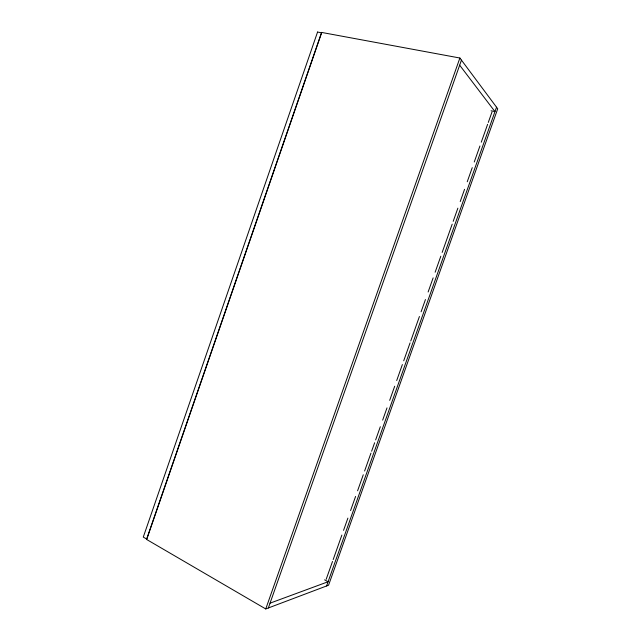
<?xml version="1.0" encoding="UTF-8"?>
<svg xmlns="http://www.w3.org/2000/svg" width="641" height="641" viewBox="0 0 641 641"><rect width="100%" height="100%" fill="white"/><g stroke="black" fill="none" stroke-linecap="round" stroke-linejoin="round"><path stroke-width="0.96" d="M265.751 608.95L459.877 58.019L321.598 32.427L146.541 539.418L265.751 608.95L328.569 585.217L497.72 108.794L459.877 58.019M268.347 607.972L461.448 60.118M326.165 579.352L332.519 561.452M333.184 559.569L341.877 535.075M343.552 530.363L347.895 518.112M350.571 510.581L355.587 496.446M357.59 490.79L363.271 474.773M364.609 471.007L370.963 453.107M371.628 451.224L374.64 442.747M375.642 439.918L380.321 426.73M382.661 420.135L387.004 407.884M389.68 400.353L394.696 386.219M396.699 380.562L402.38 364.545M403.718 360.779L410.072 342.879M410.745 340.996L419.43 316.502M421.105 311.79L425.448 299.539M428.124 292.008L433.14 277.874M435.143 272.225L440.824 256.208M442.162 252.434L452.193 224.174M453.195 221.345L457.874 208.157M460.214 201.562L464.565 189.311M467.233 181.78L472.249 167.646M474.26 161.997L479.941 145.98M481.279 142.206L487.625 124.306M488.298 122.423L491.976 112.063M326.598 585.962L496.535 107.207M270.037 603.165L328.088 581.748L324.586 579.849M491.07 110.789L494.972 111.622L459.661 65.182M317.559 32.05L143.28 537.086L146.797 539.137L321.63 32.803L317.559 32.05"/></g></svg>
